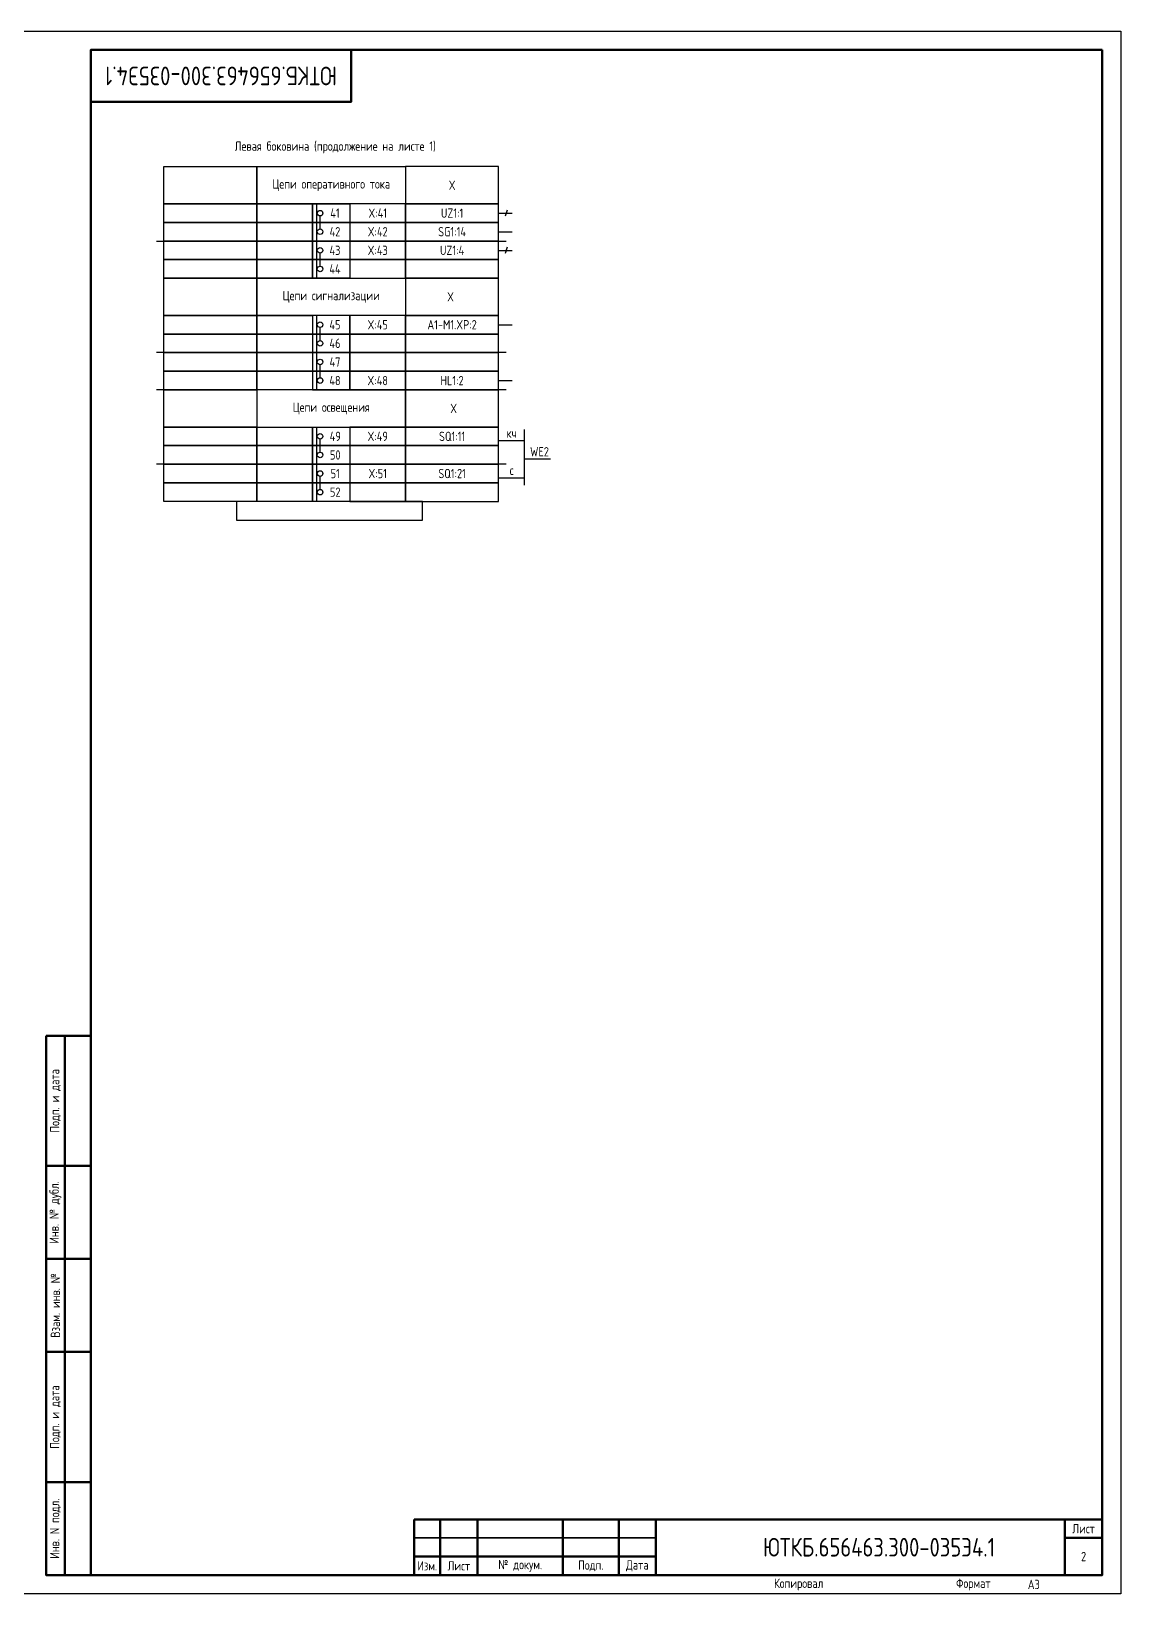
# Model space of a CAD drawing. Header units: millimetres. Extents: x -840 to 1644, y 0 to 561.
# Drawn here: x 1351 to 1644, y 0 to 420 of the extents above; entities that cross this region are included whole.
import ezdxf

# ---------------------------------------------------------------- set-up
doc = ezdxf.new("R2010")
doc.units = ezdxf.units.MM
doc.styles.add('Gost_type_A', font='GOST_A.TTF')

# ---------------------------------------------------------------- blocks, each defined once
blk = doc.blocks.new('Штамп левый нижний')
at = {"lineweight": 50}
for points in [[(-12, 145), (-7, 145), (-7, 110), (-12, 110)], [(-7, 145), (0, 145), (0, 110), (-7, 110)], [(-12, 110), (-7, 110), (-7, 85), (-12, 85)], [(-7, 110), (0, 110), (0, 85), (-7, 85)], [(-12, 85), (-7, 85), (-7, 60), (-12, 60)], [(-7, 85), (0, 85), (0, 60), (-7, 60)], [(-12, 60), (-7, 60), (-7, 25), (-12, 25)], [(-7, 60), (0, 60), (0, 25), (-7, 25)], [(-12, 25), (-7, 25), (-7, 0), (-12, 0)], [(-7, 25), (0, 25), (0, 0), (-7, 0)]]:
    blk.add_lwpolyline(points, close=True, dxfattribs=at)
at = {"char_height": 2.5, "attachment_point": 5, "rotation": 90, "style": 'Gost_type_A'}
for s, insert, width in [('Подп. и дата', (-9.5, 127.5), 35), ('Инв. № дубл.', (-9.5, 97.5), 25), ('Взам. инв. №', (-9.5, 72.5), 25), ('Подп. и дата', (-9.5, 42.5), 35), ('Инв. N подл.', (-9.5, 12.5), 25)]:
    blk.add_mtext(s, dxfattribs=dict(at, insert=insert, width=width))
blk = doc.blocks.new('Штамп угловой верхний')
at = {"lineweight": 50}
blk.add_lwpolyline([(0, 0), (70, 0), (70, -14), (0, -14)], close=True, dxfattribs=at)
blk = doc.blocks.new('Штамп малый нижний')
at = {"lineweight": 50}
for points in [[(-185, 15), (-178, 15), (-178, 5), (-185, 5)], [(-178, 15), (-168, 15), (-168, 5), (-178, 5)], [(-168, 15), (-145, 15), (-145, 5), (-168, 5)], [(-145, 15), (-130, 15), (-130, 5), (-145, 5)], [(-130, 15), (-120, 15), (-120, 5), (-130, 5)], [(-120, 15), (-10, 15), (-10, 0), (-120, 0)], [(-10, 15), (0, 15), (0, 10), (-10, 10)], [(-10, 10), (0, 10), (0, 0), (-10, 0)], [(-185, 5), (-178, 5), (-178, 0), (-185, 0)], [(-178, 5), (-168, 5), (-168, 0), (-178, 0)], [(-168, 5), (-145, 5), (-145, 0), (-168, 0)], [(-145, 5), (-130, 5), (-130, 0), (-145, 0)], [(-130, 5), (-120, 5), (-120, 0), (-130, 0)]]:
    blk.add_lwpolyline(points, close=True, dxfattribs=at)
for points in [[(-185, 15), (-178, 15), (-178, 10), (-185, 10)], [(-178, 15), (-168, 15), (-168, 10), (-178, 10)], [(-168, 15), (-145, 15), (-145, 10), (-168, 10)], [(-145, 15), (-130, 15), (-130, 10), (-145, 10)], [(-130, 15), (-120, 15), (-120, 10), (-130, 10)], [(-185, 10), (-178, 10), (-178, 5), (-185, 5)], [(-178, 10), (-168, 10), (-168, 5), (-178, 5)], [(-168, 10), (-145, 10), (-145, 5), (-168, 5)], [(-145, 10), (-130, 10), (-130, 5), (-145, 5)], [(-130, 10), (-120, 10), (-120, 5), (-130, 5)]]:
    blk.add_lwpolyline(points, close=True)
at = {"char_height": 2.5, "style": 'Gost_type_A'}
for s, insert, width, attachment_point in [('Лист', (-5, 12.5), 10, 5), ('Изм.', (-181.5, 2.5), 7, 5), ('Лист', (-173, 2.5), 10, 5), ('№ докум.', (-156.5, 2.5), 23, 5), ('Подп.', (-137.5, 2.5), 15, 5), ('Дата', (-125, 2.5), 10, 5), ('Копировал', (-75, -2.53), 13.1202, 6), ('Формат', (-30, -2.53), 13.1202, 6)]:
    blk.add_mtext(s, dxfattribs=dict(at, insert=insert, width=width, attachment_point=attachment_point))

msp = doc.modelspace()

# ---------------------------------------------------------------- linework, layer by layer
for p, q in [((1427.68, 373.61), (1427.68, 353.61)), ((1428.68, 366.86), (1428.68, 370.36)), ((1476.68, 371.11), (1480.3, 371.11)), ((1479, 371.92), (1478.43, 370.3)), ((1476.68, 366.11), (1480.3, 366.11)), ((1384.68, 363.61), (1478.68, 363.61)), ((1479, 361.92), (1478.43, 360.3)), ((1428.68, 356.86), (1428.68, 360.36)), ((1476.68, 361.11), (1480.3, 361.11)), ((1427.68, 343.61), (1427.68, 323.61)), ((1428.68, 336.86), (1428.68, 340.36)), ((1476.68, 341.11), (1480.3, 341.11)), ((1478.68, 333.61), (1384.68, 333.61)), ((1428.68, 326.86), (1428.68, 330.36)), ((1478.68, 323.61), (1384.68, 323.61)), ((1476.68, 326.11), (1480.3, 326.11)), ((1427.68, 313.61), (1427.68, 293.61)), ((1483.68, 297.97), (1483.68, 312.97)), ((1428.68, 306.86), (1428.68, 310.36)), ((1476.68, 309.97), (1483.68, 309.97)), ((1478.68, 303.61), (1384.68, 303.61)), ((1490.68, 304.97), (1483.68, 304.97)), ((1428.68, 296.86), (1428.68, 300.36)), ((1476.68, 299.97), (1483.68, 299.97))]:
    msp.add_line(p, q)
for points in [[(1644, 420), (1644, 0), (1347, 0), (1347, 420)], [(1386.68, 383.61), (1411.68, 383.61), (1411.68, 373.61), (1386.68, 373.61)], [(1411.68, 383.61), (1451.68, 383.61), (1451.68, 373.61), (1411.68, 373.61)], [(1476.68, 383.61), (1451.68, 383.61), (1451.68, 373.61), (1476.68, 373.61)], [(1386.68, 373.61), (1411.68, 373.61), (1411.68, 368.61), (1386.68, 368.61)], [(1411.68, 373.61), (1426.68, 373.61), (1426.68, 368.61), (1411.68, 368.61)], [(1426.68, 373.61), (1436.68, 373.61), (1436.68, 368.61), (1426.68, 368.61)], [(1451.68, 373.61), (1436.68, 373.61), (1436.68, 368.61), (1451.68, 368.61)], [(1476.68, 373.61), (1451.68, 373.61), (1451.68, 368.61), (1476.68, 368.61)], [(1386.68, 368.61), (1411.68, 368.61), (1411.68, 363.61), (1386.68, 363.61)], [(1411.68, 368.61), (1426.68, 368.61), (1426.68, 363.61), (1411.68, 363.61)], [(1426.68, 368.61), (1436.68, 368.61), (1436.68, 363.61), (1426.68, 363.61)], [(1451.68, 368.61), (1436.68, 368.61), (1436.68, 363.61), (1451.68, 363.61)], [(1476.68, 368.61), (1451.68, 368.61), (1451.68, 363.61), (1476.68, 363.61)], [(1386.68, 363.61), (1411.68, 363.61), (1411.68, 358.61), (1386.68, 358.61)], [(1411.68, 363.61), (1426.68, 363.61), (1426.68, 358.61), (1411.68, 358.61)], [(1426.68, 363.61), (1436.68, 363.61), (1436.68, 358.61), (1426.68, 358.61)], [(1451.68, 363.61), (1436.68, 363.61), (1436.68, 358.61), (1451.68, 358.61)], [(1476.68, 363.61), (1451.68, 363.61), (1451.68, 358.61), (1476.68, 358.61)], [(1386.68, 358.61), (1411.68, 358.61), (1411.68, 353.61), (1386.68, 353.61)], [(1411.68, 358.61), (1426.68, 358.61), (1426.68, 353.61), (1411.68, 353.61)], [(1426.68, 358.61), (1436.68, 358.61), (1436.68, 353.61), (1426.68, 353.61)], [(1451.68, 358.61), (1436.68, 358.61), (1436.68, 353.61), (1451.68, 353.61)], [(1476.68, 358.61), (1451.68, 358.61), (1451.68, 353.61), (1476.68, 353.61)], [(1386.68, 353.61), (1411.68, 353.61), (1411.68, 343.61), (1386.68, 343.61)], [(1411.68, 353.61), (1451.68, 353.61), (1451.68, 343.61), (1411.68, 343.61)], [(1476.68, 353.61), (1451.68, 353.61), (1451.68, 343.61), (1476.68, 343.61)], [(1386.68, 343.61), (1411.68, 343.61), (1411.68, 338.61), (1386.68, 338.61)], [(1411.68, 343.61), (1426.68, 343.61), (1426.68, 338.61), (1411.68, 338.61)], [(1436.68, 343.61), (1426.68, 343.61), (1426.68, 338.61), (1436.68, 338.61)], [(1451.68, 343.61), (1436.68, 343.61), (1436.68, 338.61), (1451.68, 338.61)], [(1476.68, 343.61), (1451.68, 343.61), (1451.68, 338.61), (1476.68, 338.61)], [(1386.68, 338.61), (1411.68, 338.61), (1411.68, 333.61), (1386.68, 333.61)], [(1411.68, 338.61), (1426.68, 338.61), (1426.68, 333.61), (1411.68, 333.61)], [(1436.68, 338.61), (1426.68, 338.61), (1426.68, 333.61), (1436.68, 333.61)], [(1451.68, 338.61), (1436.68, 338.61), (1436.68, 333.61), (1451.68, 333.61)], [(1476.68, 338.61), (1451.68, 338.61), (1451.68, 333.61), (1476.68, 333.61)], [(1386.68, 333.61), (1411.68, 333.61), (1411.68, 328.61), (1386.68, 328.61)], [(1411.68, 333.61), (1426.68, 333.61), (1426.68, 328.61), (1411.68, 328.61)], [(1436.68, 333.61), (1426.68, 333.61), (1426.68, 328.61), (1436.68, 328.61)], [(1451.68, 333.61), (1436.68, 333.61), (1436.68, 328.61), (1451.68, 328.61)], [(1476.68, 333.61), (1451.68, 333.61), (1451.68, 328.61), (1476.68, 328.61)], [(1386.68, 328.61), (1411.68, 328.61), (1411.68, 323.61), (1386.68, 323.61)], [(1411.68, 328.61), (1426.68, 328.61), (1426.68, 323.61), (1411.68, 323.61)], [(1436.68, 328.61), (1426.68, 328.61), (1426.68, 323.61), (1436.68, 323.61)], [(1451.68, 328.61), (1436.68, 328.61), (1436.68, 323.61), (1451.68, 323.61)], [(1476.68, 328.61), (1451.68, 328.61), (1451.68, 323.61), (1476.68, 323.61)], [(1386.68, 323.61), (1411.68, 323.61), (1411.68, 313.61), (1386.68, 313.61)], [(1451.68, 323.61), (1411.68, 323.61), (1411.68, 313.61), (1451.68, 313.61)], [(1476.68, 323.61), (1451.68, 323.61), (1451.68, 313.61), (1476.68, 313.61)], [(1386.68, 313.61), (1411.68, 313.61), (1411.68, 308.61), (1386.68, 308.61)], [(1411.68, 313.61), (1426.68, 313.61), (1426.68, 308.61), (1411.68, 308.61)], [(1426.68, 313.61), (1436.68, 313.61), (1436.68, 308.61), (1426.68, 308.61)], [(1451.68, 313.61), (1436.68, 313.61), (1436.68, 308.61), (1451.68, 308.61)], [(1476.68, 313.61), (1451.68, 313.61), (1451.68, 308.61), (1476.68, 308.61)], [(1386.68, 308.61), (1411.68, 308.61), (1411.68, 303.61), (1386.68, 303.61)], [(1411.68, 308.61), (1426.68, 308.61), (1426.68, 303.61), (1411.68, 303.61)], [(1426.68, 308.61), (1436.68, 308.61), (1436.68, 303.61), (1426.68, 303.61)], [(1451.68, 308.61), (1436.68, 308.61), (1436.68, 303.61), (1451.68, 303.61)], [(1476.68, 308.61), (1451.68, 308.61), (1451.68, 303.61), (1476.68, 303.61)], [(1386.68, 303.61), (1411.68, 303.61), (1411.68, 298.61), (1386.68, 298.61)], [(1411.68, 303.61), (1426.68, 303.61), (1426.68, 298.61), (1411.68, 298.61)], [(1426.68, 303.61), (1436.68, 303.61), (1436.68, 298.61), (1426.68, 298.61)], [(1451.68, 303.61), (1436.68, 303.61), (1436.68, 298.61), (1451.68, 298.61)], [(1476.68, 303.61), (1451.68, 303.61), (1451.68, 298.61), (1476.68, 298.61)], [(1386.68, 298.61), (1411.68, 298.61), (1411.68, 293.61), (1386.68, 293.61)], [(1411.68, 298.61), (1426.68, 298.61), (1426.68, 293.61), (1411.68, 293.61)], [(1426.68, 298.61), (1436.68, 298.61), (1436.68, 293.61), (1426.68, 293.61)], [(1451.68, 298.61), (1436.68, 298.61), (1436.68, 293.61), (1451.68, 293.61)], [(1476.68, 298.61), (1451.68, 298.61), (1451.68, 293.61), (1476.68, 293.61)], [(1456.23, 293.61), (1406.23, 293.61), (1406.23, 288.61), (1456.23, 288.61)]]:
    msp.add_lwpolyline(points, close=True)
at = {"lineweight": 50}
msp.add_lwpolyline([(1639, 415), (1639, 5), (1367, 5), (1367, 415)], close=True, dxfattribs=at)
for centre in [(1428.68, 371.11), (1428.68, 366.11), (1428.68, 361.11), (1428.68, 356.11), (1428.68, 341.11), (1428.68, 336.11), (1428.68, 331.11), (1428.68, 326.11), (1428.68, 311.11), (1428.68, 306.11), (1428.68, 301.11), (1428.68, 296.11)]:
    msp.add_circle(centre, 0.75)

# ---------------------------------------------------------------- block references
for name, p in [('Штамп угловой верхний', (1367, 415)), ('Штамп левый нижний', (1367, 5)), ('Штамп малый нижний', (1639, 5))]:
    msp.add_blockref(name, p)

# ---------------------------------------------------------------- texts
at = {"insert": (1402, 408), "char_height": 5, "width": 70, "attachment_point": 5, "rotation": 180, "style": 'Gost_type_A'}
msp.add_mtext('ЮТКБ.656463.300-035Э4.1', dxfattribs=at)
at = {"style": 'Gost_type_A'}
for s, insert, char_height, width, attachment_point in [('Левая боковина (продолжение на листе 1)', (1432.76, 388.78), 2.5, 90, 5), ('Цепи оперативного тока', (1431.68, 378.61), 2.5, 40, 5), ('X', (1464.18, 378.61), 2.5, 25, 5), ('UZ1:1', (1464.18, 371.11), 2.5, 25, 5), ('SG1:14', (1464.18, 366.11), 2.5, 25, 5), ('UZ1:4', (1464.18, 361.11), 2.5, 25, 5), ('Цепи сигнализации', (1431.68, 348.61), 2.5, 40, 5), ('X', (1463.76, 348.61), 2.5, 25, 5), ('A1-M1.XP:2', (1464.18, 341.11), 2.5, 25, 5), ('HL1:2', (1464.18, 326.11), 2.5, 25, 5), ('Цепи освещения', (1431.68, 318.61), 2.5, 40, 5), ('X', (1464.59, 318.61), 2.5, 25, 5), ('SQ1:11', (1464.18, 311.11), 2.5, 25, 5), ('кч', (1480.18, 311.97), 2.5, 7, 5), ('WE2', (1487.68, 306.97), 2.5, 7, 5), ('с', (1480.18, 301.97), 2.5, 7, 5), ('SQ1:21', (1464.18, 301.11), 2.5, 25, 5), ('ЮТКБ.656463.300-035Э4.1', (1579, 12.5), 5, 120, 5), ('2', (1634, 10), 2.5, 10, 5), ('A3', (1619, 2.5), 2.5, 20, 4), ('A3', (1619, 2.5), 2.5, 20, 4)]:
    msp.add_mtext(s, dxfattribs=dict(at, insert=insert, char_height=char_height, width=width, attachment_point=attachment_point))
at = {"ltscale": 10, "char_height": 2.5, "attachment_point": 5, "style": 'Gost_type_A'}
for s, insert, width in [('41', (1432.68, 371.11), 8), ('X:41', (1444.18, 371.11), 15), ('42', (1432.68, 366.11), 8), ('X:42', (1444.18, 366.11), 15), ('43', (1432.68, 361.11), 8), ('X:43', (1444.18, 361.11), 15), ('44', (1432.68, 356.11), 8), ('45', (1432.68, 341.11), 8), ('X:45', (1444.18, 341.11), 15), ('46', (1432.68, 336.11), 8), ('47', (1432.68, 331.11), 8), ('48', (1432.68, 326.11), 8), ('X:48', (1444.18, 326.11), 15), ('49', (1432.76, 311.11), 8), ('X:49', (1444.18, 311.11), 15), ('50', (1432.76, 306.11), 8), ('51', (1432.76, 301.11), 8), ('X:51', (1444.18, 301.11), 15), ('52', (1432.76, 296.11), 8)]:
    msp.add_mtext(s, dxfattribs=dict(at, insert=insert, width=width))

doc.saveas('drawing.dxf')
